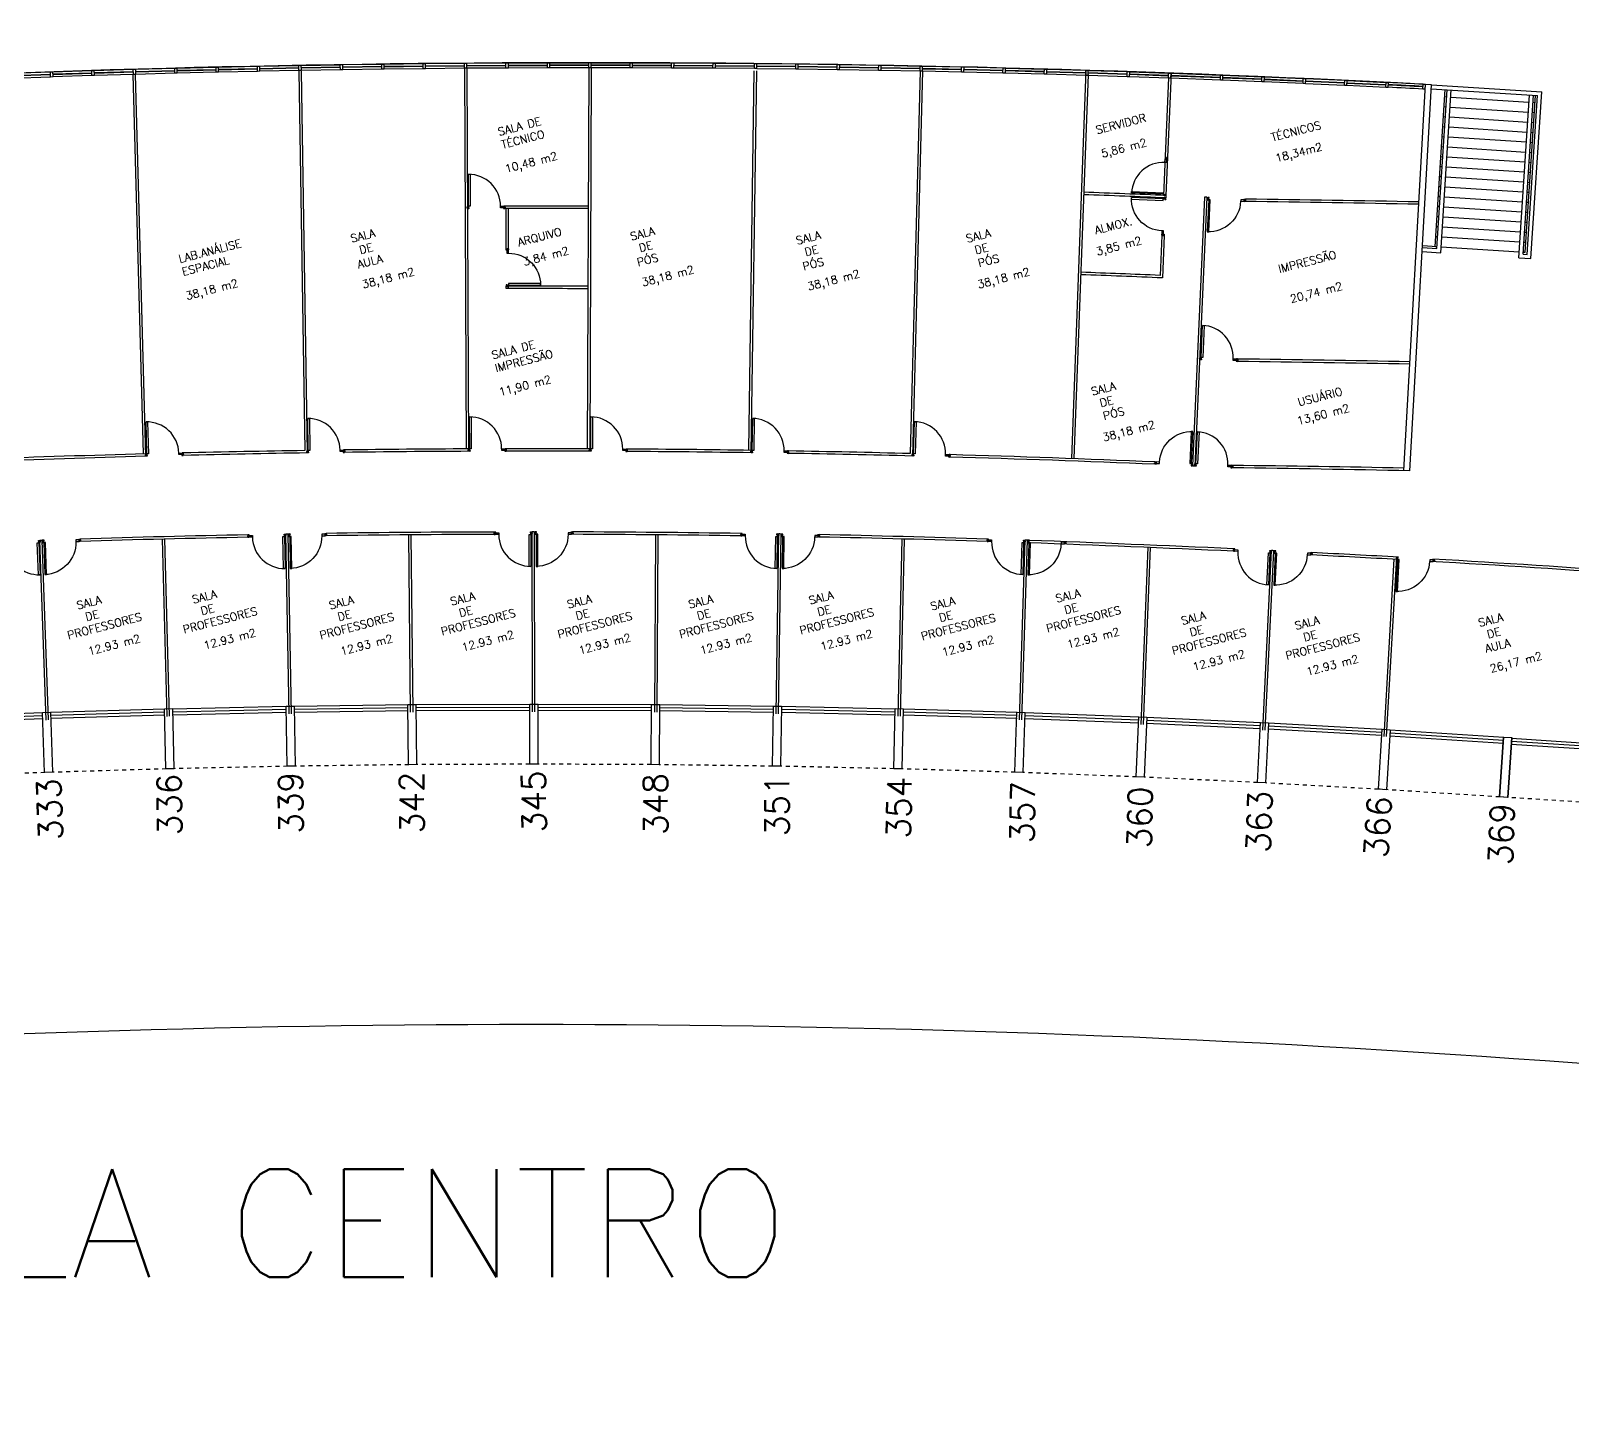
# Model space of a CAD drawing. Extents: x 26 to 324, y 73 to 188.
# Drawn here: x 167.63 to 206.14, y 88.34 to 123.03 of the extents above; entities that cross this region are included whole.
import ezdxf

# ---------------------------------------------------------------- set-up
doc = ezdxf.new("R2010")
doc.units = 0
doc.header["$LTSCALE"] = 0.01
doc.header["$MEASUREMENT"] = 0
doc.linetypes.add('HIDDEN2', pattern=[0.1875, 0.125, -0.0625])
doc.layers.get('0').update_dxf_attribs({"linetype": 'CONTINUOUS'})
doc.layers.get('DEFPOINTS').update_dxf_attribs({"linetype": 'CONTINUOUS'})
for name, color, linetype in [('ALV', 2, 'CONTINUOUS'), ('AR-ALV-C', 2, 'CONTINUOUS'), ('AR-ALV-VT1', 2, 'CONTINUOUS'), ('AR-CORRIMAO', 2, 'CONTINUOUS'), ('AR-DIVISORIA', 2, 'CONTINUOUS'), ('AR-ESCADA-V', 1, 'CONTINUOUS'), ('AR-ESQ', 2, 'CONTINUOUS'), ('AR-PIS-V', 1, 'CONTINUOUS'), ('AR-PORTAS', 1, 'CONTINUOUS'), ('ESQ', 1, 'CONTINUOUS'), ('ESTR', 3, 'CONTINUOUS'), ('montante-c', 2, 'CONTINUOUS'), ('montante-v', 1, 'CONTINUOUS'), ('mov', 1, 'CONTINUOUS'), ('NOPILAR1', 2, 'CONTINUOUS'), ('PORTA-C', 2, 'CONTINUOUS'), ('PROJ', 1, 'HIDDEN2'), ('TEXTO', 2, 'CONTINUOUS'), ('TXT-IDENTIFICAÇÃO', 4, 'CONTINUOUS'), ('USO1', 2, 'CONTINUOUS'), ('vidro', 2, 'CONTINUOUS')]:
    doc.layers.add(name, color=color, linetype=linetype)
doc.styles.add('1', font='romans.shx')
doc.styles.add('LEGENDA', font='romans.shx', dxfattribs={"height": 0.2})
doc.styles.add('NOPILAR', font='simplex.shx', dxfattribs={"height": 0.6})
doc.styles.add('UNB-100', font='simplex.shx', dxfattribs={"height": 0.2})
doc.dimstyles.new('1-600', dxfattribs={"dimtxt": 1.1, "dimasz": 2.5, "dimexe": 2, "dimexo": 4, "dimgap": 0.2, "dimtad": 1, "dimdec": 0, "dimzin": 4, "dimdsep": 46, "dimlunit": 6, "dimtxsty": '1', "dimblk1": 'NONE', "dimblk2": 'NONE', "dimsah": 1, "dimcen": 0, "dimclrd": 2, "dimclre": 2, "dimclrt": 2, "dimadec": 0, "dimazin": 0, "dimtfac": 1, "dimtdec": 0, "dimtmove": 2, "dimatfit": 3, "dimldrblk": 'NONE', "dimfxl": 0, "dimtolj": 1, "dimtzin": 0, "dimarcsym": 0})

# ---------------------------------------------------------------- blocks, each defined once
blk = doc.blocks.new('PILAR-SLC')
blk.add_lwpolyline([(0.197, -72.501), (0.197, -74.001), (-0.003, -74.001), (-0.003, -72.501)], close=True)
blk = doc.blocks.new('*D34')
at = {"color": 2, "linetype": 'ByBlock'}
for p, q in [((207.247, 99.667), (206.902, 95.18)), ((105.747, 92.742), (106.698, 88.345))]:
    blk.add_line(p, q, dxfattribs=at)
blk.add_arc((180.249, -251.983), 350.185, 85.60976, 102.19512, dxfattribs=at)
at = {"layer": 'DEFPOINTS', "color": 0, "linetype": 'ByBlock'}
for p in [(207.668, 105.151), (207.553, 103.655), (104.585, 98.118), (173.293, 98.133), (104.902, 96.652)]:
    blk.add_point(p, dxfattribs=at)
at = {"color": 2, "linetype": 'ByBlock', "insert": (156.365, 98.138), "char_height": 1.1, "attachment_point": 5, "rotation": 3.9024, "style": '1'}
blk.add_mtext('\\A1;Geociências', dxfattribs=at)
blk = doc.blocks.new('_NONE')
at = {"color": 0, "linetype": 'ByBlock'}
blk.add_circle((0, 0), 0.25, dxfattribs=at)
blk = doc.blocks.new('esq-mod1')
at = {"layer": 'montante-c'}
for p, q in [((0.956, 0.191), (1.015, 0.203)), ((0.979, 0.073), (0.956, 0.191)), ((0.979, 0.073), (1.038, 0.085)), ((1.038, 0.085), (1.015, 0.203))]:
    blk.add_line(p, q, dxfattribs=at)
at = {"layer": 'montante-v'}
for p, q in [((0, 0), (0.956, 0.191)), ((0.023, -0.118), (0.979, 0.073))]:
    blk.add_line(p, q, dxfattribs=at)
at = {"layer": 'vidro'}
for p, q in [((0.011, -0.054), (0.967, 0.137)), ((0.013, -0.064), (0.969, 0.127))]:
    blk.add_line(p, q, dxfattribs=at)
blk = doc.blocks.new('esq-mod3')
at = {"layer": 'montante-c'}
for p, q in [((0.86, -0.169), (0.867, -0.049)), ((0.92, -0.172), (0.86, -0.169)), ((0.867, -0.049), (0.927, -0.052)), ((0.92, -0.172), (0.927, -0.052))]:
    blk.add_line(p, q, dxfattribs=at)
at = {"layer": 'montante-v'}
for centre, radius, end in [((-16.304, -297.085), 297.412, 86.85884), ((-16.304, -297.084), 297.531, 86.85883)]:
    blk.add_arc(centre, radius, 86.69167, end, dxfattribs=at)
at = {"layer": 'vidro'}
for radius in [297.466, 297.476]:
    blk.add_arc((-16.304, -297.084), radius, 86.69167, 86.85883, dxfattribs=at)
blk = doc.blocks.new('pm80-div-01p')
at = {"layer": 'mov'}
blk.add_arc((0.0575, 0.03), 0.8, 360, 90, dxfattribs=at)
at = {"layer": 'PORTA-C'}
for p, q in [((0.031, 0.0085), (0.031, 0.03)), ((0.031, 0.03), (0.055, 0.03)), ((0.037, 0.0085), (0.031, 0.0085)), ((0.037, -0.0085), (0.037, 0.0085)), ((0.056, 0.029), (0.056, -0.011)), ((0.944, 0.029), (0.944, -0.011)), ((0.969, 0.03), (0.945, 0.03)), ((0.963, 0.0085), (0.969, 0.0085)), ((0.963, -0.0085), (0.963, 0.0085)), ((0.969, 0.0085), (0.969, 0.03)), ((0.031, -0.03), (0.031, -0.0085)), ((0.031, -0.0085), (0.037, -0.0085)), ((0.065, -0.03), (0.031, -0.03)), ((0.056, -0.011), (0.065, -0.011)), ((0.066, -0.012), (0.066, -0.029)), ((0.934, -0.012), (0.934, -0.029)), ((0.944, -0.011), (0.935, -0.011)), ((0.935, -0.03), (0.969, -0.03)), ((0.969, -0.0085), (0.963, -0.0085)), ((0.969, -0.03), (0.969, -0.0085))]:
    blk.add_line(p, q, dxfattribs=at)
for points in [[(0.0975, 0.03), (0.0575, 0.03), (0.0575, 0.83), (0.0975, 0.83)], [(0.021, -0.008), (0.021, 0.008), (0.0365, 0.008), (0.0365, -0.008)], [(0.8585, -0.01), (0.8585, 0.03), (0.9425, 0.03), (0.9425, -0.01)], [(0.979, -0.008), (0.979, 0.008), (0.9635, 0.008), (0.9635, -0.008)]]:
    blk.add_lwpolyline(points, close=True, dxfattribs=at)
for centre, start, end in [((0.055, 0.029), 360, 90), ((0.945, 0.029), 90, 180), ((0.065, -0.012), 0, 90), ((0.065, -0.029), 270, 0), ((0.935, -0.012), 90, 180), ((0.935, -0.029), 180, 270)]:
    blk.add_arc(centre, 0.001, start, end, dxfattribs=at)

msp = doc.modelspace()

# ---------------------------------------------------------------- linework, layer by layer
at = {"layer": 'ALV'}
msp.add_arc((181.676, -277.331), 399.561, 87.01536, 93.43465, dxfattribs=at)
at = {"layer": 'AR-ALV-C'}
for p, q in [((201.94, 112.044), (202.481, 121.688)), ((202.089, 112.035), (202.631, 121.68)), ((202.631, 121.68), (202.481, 121.688))]:
    msp.add_line(p, q, dxfattribs=at)
at = {"layer": 'AR-ALV-VT1'}
for points in [[(290.763, 108.195, 0.05916), (205.127, 123.861), (196.204, 124.344), (189.809, 124.557)], [(290.557, 107.975, 0.058865), (205.087, 123.613), (196.195, 124.094)]]:
    msp.add_lwpolyline(points, format="xyb", dxfattribs=at)
at = {"layer": 'AR-CORRIMAO'}
for p, q in [((202.624, 121.58), (205.276, 121.409)), ((202.631, 121.68), (205.383, 121.503)), ((202.765, 117.587), (203.021, 121.555)), ((202.859, 117.481), (203.121, 121.548)), ((204.815, 117.355), (205.077, 121.422)), ((204.921, 117.448), (205.176, 121.416)), ((205.021, 117.442), (205.276, 121.409)), ((205.114, 117.335), (205.383, 121.503)), ((202.397, 117.511), (202.859, 117.481)), ((202.402, 117.61), (202.765, 117.587)), ((204.815, 117.355), (205.114, 117.335)), ((204.921, 117.448), (205.021, 117.442))]:
    msp.add_line(p, q, dxfattribs=at)
at = {"layer": 'AR-DIVISORIA'}
for p, q in [((178.469, 122.098), (178.513, 112.583)), ((178.529, 122.098), (178.573, 112.523)), ((181.573, 122.111), (181.538, 112.584)), ((181.633, 122.11), (181.598, 112.524)), ((170.446, 112.456), (170.193, 121.933)), ((170.507, 112.398), (170.253, 121.934)), ((174.331, 122.02), (174.479, 112.542)), ((174.391, 122.021), (174.54, 112.483)), ((185.57, 112.548), (185.71, 122.027)), ((185.629, 112.487), (185.77, 122.026)), ((189.851, 122.027), (189.605, 112.466)), ((189.911, 122.026), (189.663, 112.405)), ((193.993, 122.041), (193.636, 112.341)), ((194.049, 121.931), (193.696, 112.339)), ((196.058, 121.852), (195.934, 118.915)), ((196.123, 121.969), (195.993, 118.913)), ((195.972, 119.851), (196.033, 119.849)), ((195.993, 118.913), (195.99, 118.853)), ((196.959, 118.871), (196.657, 112.157)), ((197.019, 118.868), (196.717, 112.155)), ((197.985, 118.823), (197.982, 118.763)), ((179.511, 117.583), (179.509, 118.586)), ((179.571, 117.583), (179.569, 118.586)), ((195.891, 117.917), (195.849, 116.917)), ((195.891, 117.917), (195.951, 117.915)), ((195.951, 117.915), (195.906, 116.855)), ((179.513, 116.586), (179.513, 116.646)), ((179.573, 116.586), (179.573, 116.646)), ((197.794, 114.828), (197.791, 114.768)), ((195.721, 112.198), (195.724, 112.258)), ((197.667, 112.171), (197.665, 112.111)), ((168.017, 105.81), (167.86, 110.297)), ((168.076, 105.812), (167.92, 110.3)), ((171.039, 105.9), (170.921, 110.329)), ((171.099, 105.902), (170.981, 110.33)), ((174.089, 105.966), (174.006, 110.455)), ((174.149, 105.967), (174.066, 110.456)), ((177.124, 106.005), (177.079, 110.435)), ((177.184, 106.005), (177.139, 110.435)), ((180.17, 106.018), (180.162, 110.508)), ((180.23, 106.018), (180.222, 110.508)), ((183.222, 106.006), (183.251, 110.436)), ((183.282, 106.006), (183.311, 110.436)), ((186.255, 105.968), (186.321, 110.457)), ((186.315, 105.967), (186.381, 110.457)), ((189.303, 105.904), (189.404, 110.333)), ((189.363, 105.903), (189.464, 110.331)), ((192.338, 105.814), (192.478, 110.302)), ((192.398, 105.813), (192.538, 110.3)), ((195.377, 105.699), (195.552, 110.125)), ((195.437, 105.697), (195.612, 110.123)), ((198.419, 105.558), (198.633, 110.042)), ((198.478, 105.555), (198.693, 110.04)), ((201.449, 105.401), (201.697, 109.824)), ((201.509, 105.398), (201.76, 109.881))]:
    msp.add_line(p, q, dxfattribs=at)
for centre, radius, start, end in [((180.222, -253.128), 371.774, 89.79381, 90.11426), ((180.222, -253.128), 372.314, 87.57273, 87.88865), ((180.222, -253.128), 372.374, 87.57273, 87.88865), ((180.222, -253.128), 372.374, 87.41468, 87.42391), ((187.879, -640.299), 759.129, 88.910521, 89.237427), ((187.878, -640.288), 759.178, 88.910282, 89.237204), ((180.222, -253.128), 371.714, 89.79382, 90.11425), ((180.222, -253.128), 370.314, 87.5727, 87.88865), ((180.222, -253.128), 370.374, 87.58187, 87.88865), ((180.222, -253.128), 369.774, 89.79384, 90.10995), ((180.222, -253.128), 369.714, 89.79384, 90.10995), ((187.929, -641.045), 755.877, 88.926525, 89.252369), ((187.928, -641.034), 755.926, 88.926283, 89.252143), ((180.222, -253.128), 365.714, 91.52245, 92.79765), ((180.222, -253.128), 365.714, 90.89986, 91.37573), ((180.222, -253.128), 365.654, 90.89046, 91.37571), ((180.222, -253.128), 365.714, 90.25847, 90.74378), ((180.222, -253.128), 365.654, 90.25847, 90.74377), ((180.222, -253.128), 365.714, 89.78449, 90.11179), ((180.222, -253.128), 365.654, 89.78449, 90.11178), ((180.222, -253.128), 365.714, 89.15276, 89.63781), ((180.222, -253.128), 365.654, 89.15276, 89.6378), ((180.222, -253.128), 365.654, 88.52054, 89.00607), ((180.222, -253.128), 365.714, 88.52994, 89.00608), ((180.222, -253.128), 365.654, 91.52245, 92.79766), ((180.222, -253.128), 365.654, 87.57076, 88.37385), ((180.222, -253.128), 365.714, 87.57073, 88.37386), ((180.222, -253.128), 365.654, 87.41459, 87.42399), ((187.384, -619.928), 732.111, 88.849091, 89.195435), ((187.967, -641.758), 753.991, 88.937925, 89.262868), ((180.587, -253.114), 363.634, 91.9964, 92.00586), ((180.659, -277.24), 387.75, 91.12327, 91.74267), ((180.659, -277.241), 387.691, 91.12326, 91.74263), ((180.72, -253.117), 363.634, 91.04844, 91.0579), ((180.188, -278.662), 389.169, 90.14347, 90.76168), ((180.188, -278.663), 389.11, 90.14346, 90.76164), ((180.86, -253.125), 363.634, 90.10058, 90.11004), ((179.67, -279.402), 389.914, 89.16193, 89.77949), ((179.67, -279.403), 389.855, 89.16192, 89.77944), ((181.004, -253.138), 363.634, 89.15274, 89.16219), ((179.157, -279.017), 389.484, 88.17901, 88.79783), ((179.158, -279.015), 389.542, 88.17903, 88.79788), ((181.146, -253.156), 363.634, 88.20478, 88.21423), ((171.25, -469.631), 580.26, 87.389104, 87.895316), ((171.25, -469.618), 580.307, 87.389098, 87.89535), ((181.29, -253.178), 363.634, 87.25682, 87.26627), ((180.28, -275.811), 386.229, 86.80706, 87.12795), ((180.28, -275.81), 386.288, 86.80515, 87.12796), ((180.28, -275.811), 386.229, 85.91032, 86.68948), ((180.28, -275.81), 386.288, 85.91026, 86.67812)]:
    msp.add_arc(centre, radius, start, end, dxfattribs=at)
at = {"layer": 'AR-ESCADA-V'}
for p, q in [((202.719, 117.64), (202.971, 121.558)), ((202.97, 121.382), (203.01, 121.379)), ((203.109, 121.373), (205.065, 121.247)), ((202.954, 121.132), (202.994, 121.13)), ((203.093, 121.123), (205.049, 120.997)), ((205.149, 120.991), (205.199, 120.988)), ((205.165, 121.24), (205.215, 121.237)), ((202.922, 120.633), (202.961, 120.631)), ((202.938, 120.883), (202.978, 120.88)), ((203.061, 120.624), (205.017, 120.498)), ((203.077, 120.874), (205.033, 120.748)), ((205.133, 120.741), (205.183, 120.738)), ((202.906, 120.384), (202.945, 120.381)), ((203.045, 120.375), (205.001, 120.249)), ((205.101, 120.242), (205.151, 120.239)), ((205.117, 120.492), (205.167, 120.489)), ((202.873, 119.885), (202.913, 119.882)), ((202.889, 120.134), (202.929, 120.132)), ((203.013, 119.876), (204.969, 119.75)), ((203.029, 120.125), (204.985, 119.999)), ((205.085, 119.993), (205.135, 119.99)), ((202.841, 119.386), (202.881, 119.383)), ((202.857, 119.635), (202.897, 119.633)), ((202.997, 119.626), (204.953, 119.5)), ((205.053, 119.494), (205.103, 119.491)), ((205.069, 119.743), (205.119, 119.74)), ((202.825, 119.136), (202.865, 119.134)), ((202.965, 119.127), (204.921, 119.001)), ((202.981, 119.377), (204.937, 119.251)), ((205.037, 119.244), (205.086, 119.241)), ((202.793, 118.637), (202.833, 118.635)), ((202.809, 118.887), (202.849, 118.884)), ((202.933, 118.628), (204.889, 118.502)), ((202.949, 118.878), (204.905, 118.752)), ((205.004, 118.745), (205.054, 118.742)), ((205.02, 118.995), (205.07, 118.992)), ((202.777, 118.388), (202.817, 118.385)), ((202.917, 118.379), (204.872, 118.253)), ((204.972, 118.246), (205.022, 118.243)), ((204.988, 118.496), (205.038, 118.493)), ((202.745, 117.889), (202.785, 117.886)), ((202.761, 118.138), (202.801, 118.136)), ((202.884, 117.88), (204.84, 117.754)), ((202.9, 118.129), (204.856, 118.003)), ((204.956, 117.997), (205.006, 117.994)), ((204.94, 117.747), (204.99, 117.744))]:
    msp.add_line(p, q, dxfattribs=at)
at = {"layer": 'AR-PIS-V'}
for p, q in [((204.974, 117.495), (205.226, 121.412)), ((202.405, 117.66), (202.768, 117.637)), ((202.729, 117.639), (202.768, 117.637)), ((202.868, 117.63), (204.824, 117.504)), ((204.924, 117.498), (204.974, 117.495))]:
    msp.add_line(p, q, dxfattribs=at)
at = {"layer": 'ESQ'}
for p, q in [((165.092, 105.888), (167.934, 105.997)), ((165.095, 105.813), (167.937, 105.922)), ((168.134, 106.004), (170.976, 106.088)), ((168.136, 105.929), (170.978, 106.013)), ((168.138, 105.854), (170.98, 105.938)), ((171.176, 106.093), (174.019, 106.154)), ((171.178, 106.018), (174.021, 106.079)), ((171.179, 105.943), (174.022, 106.004)), ((174.219, 106.157), (177.062, 106.194)), ((174.22, 106.082), (177.063, 106.119)), ((174.221, 106.007), (177.064, 106.044)), ((177.262, 106.195), (180.106, 106.207)), ((177.263, 106.12), (180.106, 106.132)), ((177.263, 106.045), (180.107, 106.057)), ((180.305, 106.057), (183.149, 106.045)), ((180.306, 106.207), (183.15, 106.195)), ((180.306, 106.132), (183.149, 106.12)), ((183.348, 106.044), (186.191, 106.007)), ((183.349, 106.194), (186.193, 106.157)), ((183.349, 106.119), (186.192, 106.082)), ((186.39, 106.004), (189.233, 105.943)), ((186.391, 106.079), (189.234, 106.018)), ((186.393, 106.154), (189.236, 106.093)), ((189.431, 105.938), (192.274, 105.853)), ((189.434, 106.013), (192.276, 105.928)), ((189.436, 106.088), (192.278, 106.003)), ((192.475, 105.922), (195.317, 105.813)), ((192.478, 105.997), (195.32, 105.888)), ((165.098, 105.738), (167.94, 105.847)), ((192.472, 105.847), (195.314, 105.738)), ((195.512, 105.729), (198.353, 105.596)), ((195.516, 105.804), (198.356, 105.671)), ((195.519, 105.879), (198.36, 105.746)), ((198.551, 105.586), (201.391, 105.429)), ((198.556, 105.661), (201.395, 105.504)), ((198.56, 105.736), (201.399, 105.579)), ((201.599, 105.567), (204.436, 105.385)), ((201.589, 105.417), (204.427, 105.235)), ((201.594, 105.492), (204.432, 105.31)), ((204.622, 105.21), (207.462, 105.028)), ((204.626, 105.285), (207.467, 105.103)), ((204.631, 105.36), (207.472, 105.166))]:
    msp.add_line(p, q, dxfattribs=at)
at = {"layer": 'montante-c'}
for p, q in [((197.354, 121.802), (197.359, 121.922)), ((197.354, 121.802), (197.414, 121.8)), ((197.359, 121.922), (197.419, 121.92)), ((197.414, 121.8), (197.419, 121.92))]:
    msp.add_line(p, q, dxfattribs=at)
at = {"layer": 'montante-v'}
for p, q in [((196.118, 121.85), (197.354, 121.802)), ((196.123, 121.969), (197.359, 121.922))]:
    msp.add_line(p, q, dxfattribs=at)
at = {"layer": 'PROJ'}
for p, q in [((167.985, 104.498), (165.156, 104.389)), ((171.014, 104.589), (168.185, 104.504)), ((174.044, 104.654), (171.214, 104.594)), ((177.075, 104.694), (174.244, 104.657)), ((180.106, 104.707), (177.275, 104.695)), ((183.137, 104.695), (180.306, 104.707)), ((186.167, 104.657), (183.337, 104.694)), ((189.197, 104.594), (186.367, 104.654)), ((192.227, 104.504), (189.397, 104.589)), ((195.256, 104.389), (192.427, 104.497)), ((198.283, 104.248), (195.455, 104.381)), ((201.309, 104.081), (198.483, 104.238)), ((207.531, 103.684), (201.31, 104.082))]:
    msp.add_line(p, q, dxfattribs=at)
at = {"layer": 'vidro'}
for p, q in [((196.12, 121.915), (197.357, 121.867)), ((196.12, 121.905), (197.356, 121.857))]:
    msp.add_line(p, q, dxfattribs=at)

# ---------------------------------------------------------------- block references
at = {"layer": 'AR-ESQ'}
for name, p, rotation in [('esq-mod1', (167.151, 121.966), 350.7182129973249), ('esq-mod1', (168.185, 122.003), 350.5709041127383), ('esq-mod1', (169.22, 122.036), 350.4214524236848), ('esq-mod1', (170.254, 122.067), 350.272281962229), ('esq-mod1', (171.288, 122.095), 350.1246759131178), ('esq-mod1', (172.323, 122.121), 349.9763029117719), ('esq-mod1', (173.357, 122.144), 349.8279183500339), ('esq-mod1', (174.392, 122.164), 349.6795374469956), ('esq-mod1', (175.426, 122.182), 349.5311569981852), ('esq-mod1', (176.461, 122.196), 349.3827793704592), ('esq-mod1', (177.496, 122.209), 349.2344005069706), ('esq-mod1', (178.53, 122.218), 349.086029663145), ('esq-mod1', (179.565, 122.225), 348.9376371350446), ('esq-mod1', (180.6, 122.229), 348.7978977192755), ('esq-mod1', (181.634, 122.23), 348.6408962183374), ('esq-mod1', (182.669, 122.229), 348.492570465921), ('esq-mod1', (183.704, 122.225), 348.344164587713), ('esq-mod1', (184.739, 122.219), 348.1957831407645), ('esq-mod1', (185.774, 122.209), 348.0588939587429), ('esq-mod1', (186.809, 122.198), 347.8992126270919), ('esq-mod1', (187.844, 122.183), 347.742108375322), ('esq-mod1', (188.879, 122.166), 347.6027746801335), ('esq-mod1', (189.916, 122.145), 347.4570693875023), ('esq-mod1', (190.951, 122.123), 347.2999651356893), ('esq-mod1', (191.985, 122.097), 347.1428031788124), ('esq-mod1', (193.02, 122.069), 347.0201984870745), ('esq-mod1', (194.054, 122.039), 346.863094235158), ('esq-mod1', (195.088, 122.005), 346.7058517499901), ('esq-mod1', (197.419, 121.92), 346.394212179338), ('esq-mod1', (198.453, 121.878), 346.2371079269375), ('esq-mod1', (199.487, 121.834), 346.0799454737607), ('esq-mod1', (200.521, 121.786), 345.9202641414651), ('esq-mod3', (201.554, 121.736), 0.2985548917003822)]:
    msp.add_blockref(name, p, dxfattribs=dict(at, rotation=rotation))
at = {"layer": 'AR-PORTAS'}
for p, xscale, yscale, zscale, rotation in [((195.962, 118.883), 0.9985481396410816, 0.9985481396433896, 0.998548139639803, 87.59932855453467), ((178.514, 118.613), 0.9981232903801783, 0.9981232903810456, 0.9981232903781166, 0.1864026660181443), ((195.962, 118.883), -0.9985481396432794, 0.9985481396433901, 0.998548139639803, 87.56440408933506), ((197.007, 118.837), -0.9985481396365934, 0.9985481396433893, 0.998548139639803, 177.4192914024927), ((179.543, 116.615), -0.9985481396434878, 0.9985481396433892, 0.998548139639803, 270.1052917853916), ((196.816, 114.842), 0.9985481396416007, 0.9985481396433897, 0.998548139639803, 357.41929138746), ((170.476, 112.427), 0.998461795691172, 0.9984617956943118, 0.9984617956921403, 1.451162588515191), ((174.508, 112.512), 0.9981232903756254, 0.9981232903810452, 0.9981232903781166, 0.8171240447351213), ((178.542, 112.553), 0.9981232903807935, 0.9981232903810451, 0.9981232903781166, 0.1851313527971297), ((181.567, 112.554), 0.9981232903765485, 0.9981232903810452, 0.9981232903781166, 359.7060198948831), ((185.599, 112.517), 0.9981232903806297, 0.9981232903810455, 0.9981232903781166, 359.074796222432), ((189.633, 112.436), 0.9981232903811889, 0.9981232903810456, 0.9981232903781166, 358.4425820678784), ((196.689, 112.186), -0.9985481396414269, 0.9985481396433898, 0.998548139639803, 357.4181163883051), ((196.687, 112.185), 0.9985481396416007, 0.9985481396433897, 0.998548139639803, 357.41929138746), ((167.892, 110.268), 0.9964184943844243, 0.996418494381941, 0.9964184943821328, 182.0697627669534), ((167.9, 110.269), -0.9997463624412287, 0.999746362431324, 0.9997463624381985, 181.91992473824), ((174.028, 110.425), 1.000642696570112, 1.00064269657014, 1.000642696567331, 181.1326368646813), ((174.045, 110.426), -1.000642696570569, 1.00064269657014, 1.000642696567331, 180.9753436366416), ((180.183, 110.478), 1.000606130776728, 1.000606130779488, 1.000606130777922, 180.1852845065723), ((180.2, 110.479), -1.001560142129627, 1.001560142132803, 1.00156014213026, 180.0115083040806), ((186.342, 110.427), 1.000642696570569, 1.00064269657014, 1.000642696567331, 179.2352908684878), ((186.36, 110.427), -1.000642696570113, 1.00064269657014, 1.000642696567331, 179.0779976404481), ((192.498, 110.272), 1.00048391947385, 1.000483919473481, 1.000483919471661, 178.2762814882686), ((192.516, 110.271), -1.000483919474896, 1.000483919473481, 1.000483919471661, 178.1189882599154), ((198.652, 110.012), 1.000371920911765, 1.000371920919861, 1.000371920912696, 177.3418559697967), ((198.67, 110.011), -1.001361182245223, 1.001361182250549, 1.001361182247243, 177.1948701880968), ((201.728, 109.853), -1.001361182246204, 1.001361182250548, 1.001361182247243, 176.7109196427736)]:
    msp.add_blockref('pm80-div-01p', p, dxfattribs=dict(at, xscale=xscale, yscale=yscale, zscale=zscale, rotation=rotation))
at = {"layer": 'ESTR'}
for p, rotation in [((176.443, 178.692), 0.4878048780487805), ((183.765, 178.694), 359.5121951219512), ((165.463, 178.456), 1.951219512195122), ((169.123, 178.566), 1.463414634146341), ((172.783, 178.645), 0.975609756097561), ((187.426, 178.648), 359.0243902439025), ((191.086, 178.571), 358.5365853658537), ((194.745, 178.463), 358.0487804878048), ((198.404, 178.323), 357.5609756097561), ((202.06, 178.153), 357.0731707317073), ((205.716, 177.951), 356.5853658536586), ((205.72, 177.951), 356.5853658536586), ((209.369, 177.718), 356.0975609756098), ((209.373, 177.718), 356.0975609756097)]:
    msp.add_blockref('PILAR-SLC', p, dxfattribs=dict(at, rotation=rotation))
msp.add_blockref('PILAR-SLC', (180.104, 178.709), dxfattribs=at)
msp.add_blockref('PILAR-SLC', (180.104, 178.709), dxfattribs=at)

# ---------------------------------------------------------------- texts
at = {"layer": 'NOPILAR1', "style": 'NOPILAR'}
for s, rotation, p in [('336', 90.964, (171.412, 102.931)), ('336', 90.964, (171.412, 102.931)), ('339', 90.964, (174.442, 102.976)), ('339', 90.964, (174.442, 102.976)), ('342', 90.964, (177.467, 102.983)), ('342', 90.964, (177.467, 102.983)), ('345', 90.964, (180.518, 103.008)), ('345', 90.964, (180.518, 103.008)), ('348', 90.475, (183.55, 102.942)), ('348', 90.475, (183.55, 102.942)), ('333', 92.286, (168.438, 102.82)), ('333', 92.286, (168.438, 102.82)), ('351', 90.0946, (186.58, 102.909)), ('351', 90.0946, (186.58, 102.909)), ('354', 88.8508, (189.611, 102.845)), ('354', 88.8508, (189.611, 102.845)), ('357', 88.8508, (192.696, 102.733)), ('357', 88.8508, (192.696, 102.733)), ('360', 88.8508, (195.627, 102.601)), ('360', 88.8508, (195.627, 102.601)), ('363', 87.8385, (198.596, 102.489)), ('363', 87.8385, (198.596, 102.489)), ('366', 86.2383, (201.536, 102.351)), ('366', 86.2383, (201.536, 102.351)), ('369', 87.8385, (204.65, 102.18))]:
    msp.add_text(s, height=0.6, rotation=rotation, dxfattribs=at).set_placement(p)
at = {"layer": 'TEXTO', "style": 'UNB-100'}
for s, p in [('5,86 m2', (194.406, 119.857)), ('18,34m2', (198.756, 119.743)), ('10,48 m2', (179.512, 119.479)), ('3,85 m2', (194.278, 117.41)), ('3,84 m2', (179.961, 117.156)), ('38,18 m2', (175.94, 116.588)), ('38,18 m2', (182.928, 116.64)), ('38,18 m2', (191.315, 116.586)), ('38,18 m2', (171.535, 116.301)), ('38,18 m2', (187.067, 116.537)), ('20,74 m2', (199.127, 116.227)), ('11,90 m2', (179.358, 113.899)), ('13,60 m2', (199.3, 113.18)), ('38,18 m2', (194.443, 112.767)), ('12.93 m2', (169.095, 107.425)), ('12.93 m2', (171.981, 107.57)), ('12.93 m2', (175.401, 107.425)), ('12.93 m2', (178.432, 107.522)), ('12.93 m2', (181.35, 107.449)), ('12.93 m2', (184.381, 107.449)), ('12.93 m2', (187.389, 107.546)), ('12.93 m2', (190.428, 107.401)), ('12.93 m2', (193.556, 107.595)), ('12.93 m2', (196.692, 107.038)), ('26,17 m2', (204.118, 106.99)), ('12.93 m2', (199.53, 106.916))]:
    msp.add_text(s, height=0.2, rotation=14.5372, dxfattribs=at).set_placement(p)
at = {"layer": 'TEXTO', "char_height": 0.2, "attachment_point": 1, "rotation": 14.5372, "style": 'UNB-100'}
for s, insert, width in [('  SERVIDOR', (193.956, 120.57), 2.14541), ('SALA DE TÉCNICO', (179.283, 120.596), 1.95981), ('TÉCNICOS', (198.603, 120.455), 2.14541), ('ALMOX.', (194.197, 118.137), 2.14541), ('   SALA\\P    DE\\P   AULA', (175.204, 117.824), 2.14541), ('ARQUIVO', (179.777, 117.834), 1.95981), ('   SALA\\P    DE\\P   PÓS', (182.191, 117.876), 2.14541), ('   SALA\\P    DE\\P   PÓS', (186.331, 117.773), 2.14541), ('   SALA\\P    DE\\P    PÓS', (190.579, 117.822), 2.14541), ('LAB.ANÁLISE\\PESPACIAL', (171.306, 117.419), 1.95981), ('       IMPRESSÃO\\P    ', (198.784, 117.168), 2.14541), ('SALA DE IMPRESSÃO', (179.128, 115.016), 1.95981), ('   SALA\\P    DE\\P    PÓS', (193.707, 114.003), 2.14541), ('USUÁRIO', (199.268, 113.839), 2.14541), ('   SALA\\P    DE\\PPROFESSORES', (171.245, 108.806), 2.14541), ('   SALA\\P    DE\\PPROFESSORES', (177.696, 108.758), 2.14541), ('   SALA\\P    DE\\PPROFESSORES', (186.653, 108.782), 2.14541), ('   SALA\\P    DE\\PPROFESSORES', (192.82, 108.831), 2.14541), ('   SALA\\P    DE\\PPROFESSORES', (168.359, 108.661), 2.14541), ('   SALA\\P    DE\\PPROFESSORES', (174.664, 108.661), 2.14541), ('   SALA\\P    DE\\PPROFESSORES', (180.613, 108.685), 2.14541), ('   SALA\\P    DE\\PPROFESSORES', (183.645, 108.685), 2.14541), ('   SALA\\P    DE\\PPROFESSORES', (189.691, 108.637), 2.14541), ('   SALA\\P    DE\\PPROFESSORES', (195.956, 108.273), 2.14541), ('   SALA\\P    DE\\PPROFESSORES', (198.794, 108.152), 2.14541), ('   SALA\\P    DE\\P   AULA', (203.381, 108.226), 2.14541)]:
    msp.add_mtext(s, dxfattribs=dict(at, insert=insert, width=width))
at = {"layer": 'TXT-IDENTIFICAÇÃO', "color": 4, "style": 'LEGENDA'}
msp.add_text('ALA CENTRO', height=2.7, dxfattribs=at).set_placement((164.574, 91.891))

# ---------------------------------------------------------------- dimensions: what is measured, and where the dimension line sits
at = {"layer": 'USO1'}
dim = msp.add_angular_dim_2l(base=(173.293, 98.133), line1=((104.902, 96.652), (104.585, 98.118)), line2=((207.668, 105.151), (207.553, 103.655)), text='Geociências', dimstyle='1-600', override={"dimazin": 1}, dxfattribs=at)
dim.commit()
dim.dimension.update_dxf_attribs({"geometry": '*D34', "text_midpoint": (156.365, 98.138)})

doc.saveas('drawing.dxf')
